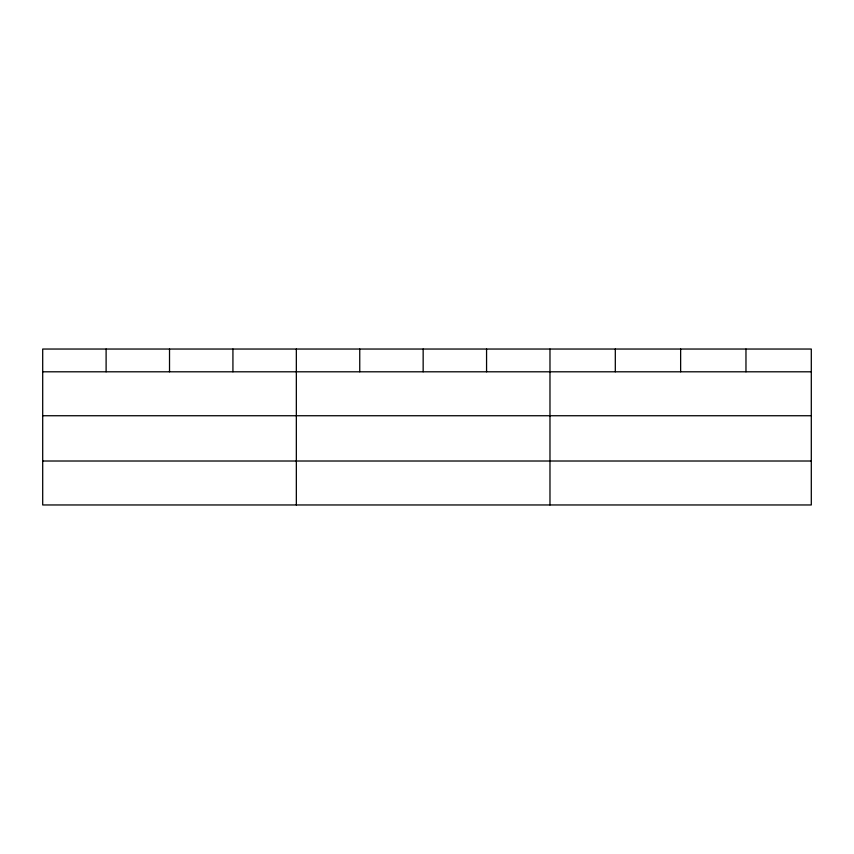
<?xml version="1.0" encoding="UTF-8"?>
<svg xmlns="http://www.w3.org/2000/svg" width="854" height="854" viewBox="0 0 854 854"><rect width="100%" height="100%" fill="white"/><g stroke="black" fill="none" stroke-linecap="round" stroke-linejoin="round"><path stroke-width="1.28" d="M811.3 415.738L811.3 349.04L42.7 349.04L42.7 504.96L811.3 504.96L811.3 415.738L42.7 415.738M42.7 371.8L811.3 371.8M42.7 461.011L811.3 461.011M745.969 349.04L745.969 371.8M680.638 349.04L680.638 371.8M615.307 349.04L615.307 371.8M549.976 349.04L549.976 504.96M486.566 349.04L486.566 371.8M423.157 349.04L423.157 371.8M359.747 349.04L359.747 371.8M296.338 349.04L296.338 504.96M232.928 349.04L232.928 371.8M169.519 349.04L169.519 371.8M106.109 349.04L106.109 371.8"/></g></svg>
